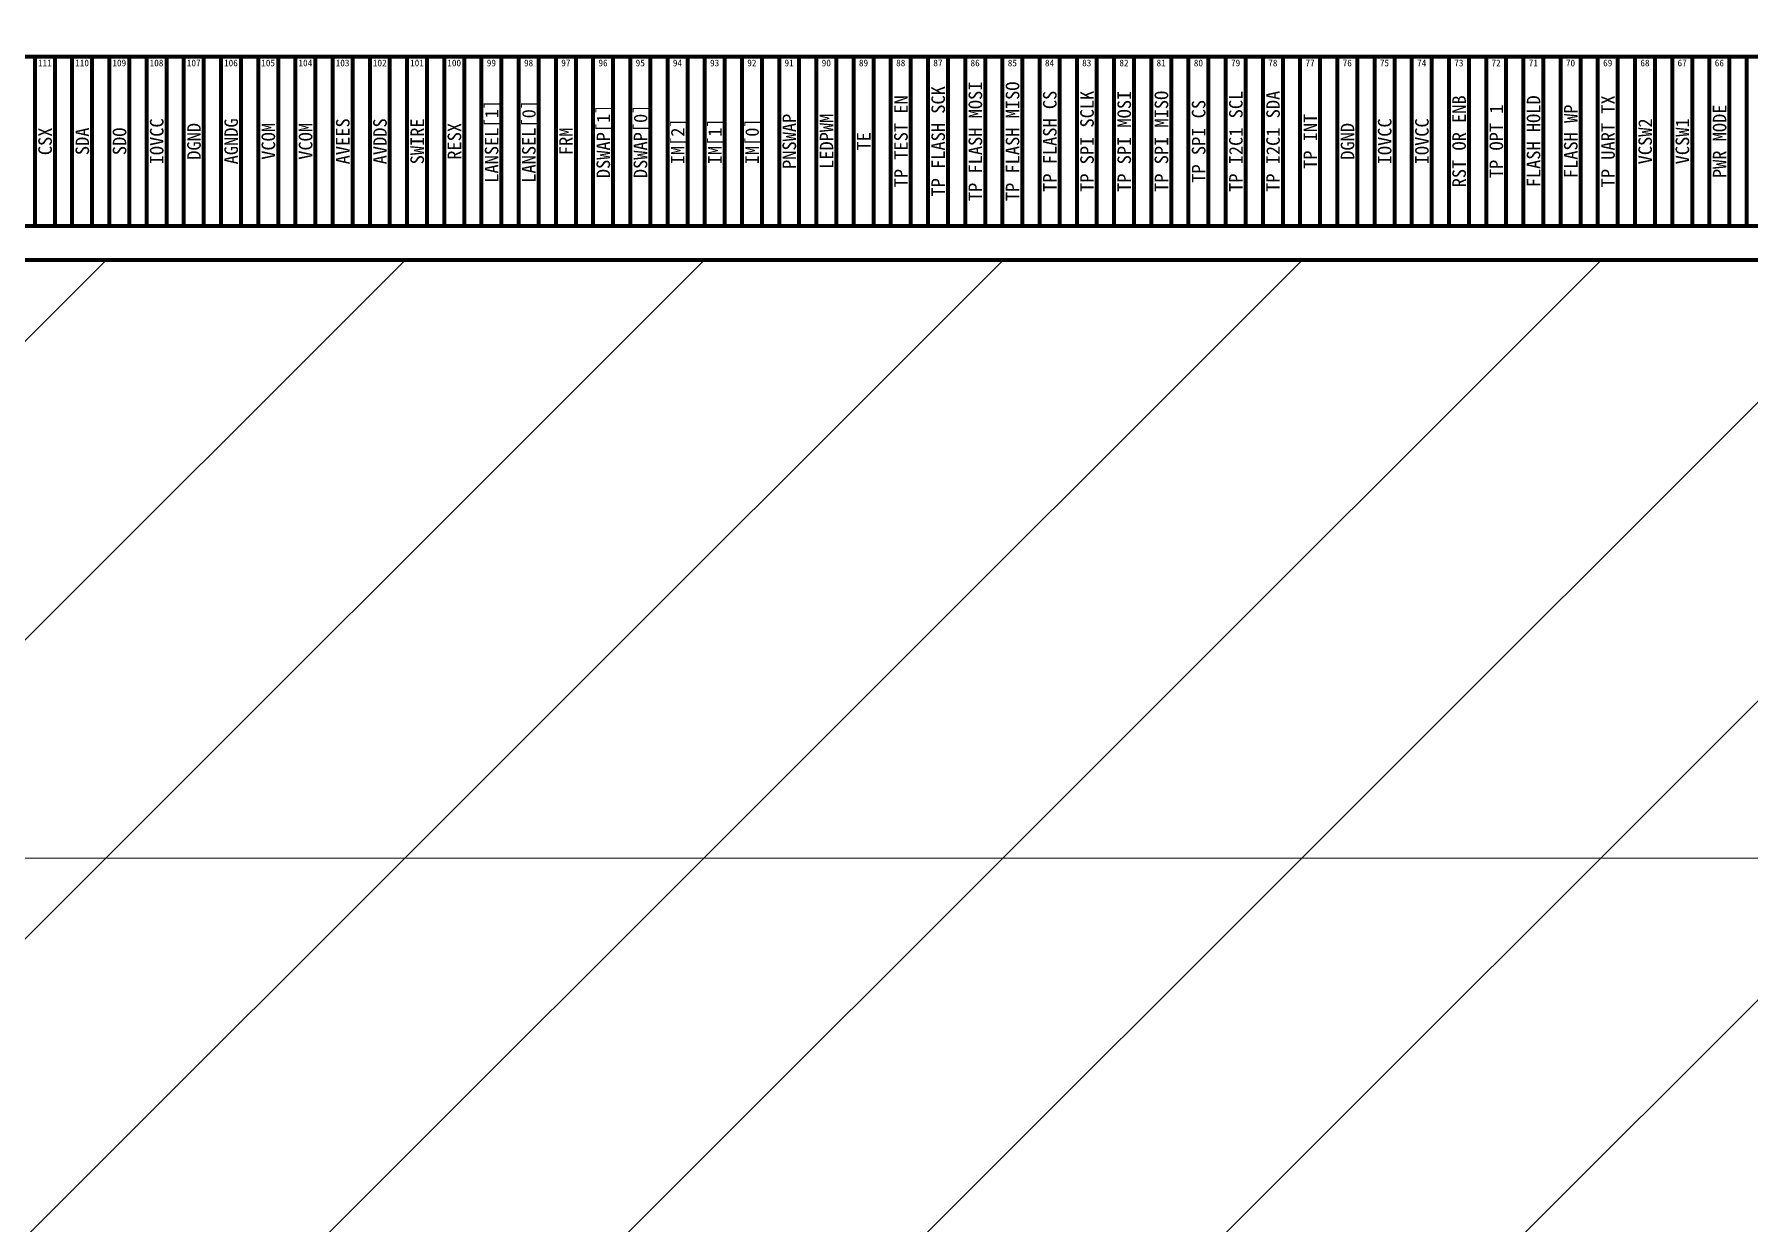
# Model space of a CAD drawing. Header units: inches. Extents: x 240 to 1407, y -538 to -118.
# Drawn here: x 340.31 to 345.38, y -415.04 to -411.52 of the extents above; entities that cross this region are included whole.
import ezdxf
from ezdxf.enums import TextEntityAlignment as Align

# ---------------------------------------------------------------- set-up
doc = ezdxf.new("R2010")
doc.units = ezdxf.units.IN
doc.header["$LTSCALE"] = 1.21
doc.header["$MEASUREMENT"] = 0
doc.layers.get('0').update_dxf_attribs({"linetype": 'CONTINUOUS'})
for name, color, linetype, lineweight in [('2ITO.drawing', 4, 'CONTINUOUS', 100), ('FPC', 40, 'CONTINUOUS', 20), ('LABEL.drawing', 7, 'CONTINUOUS', 100), ('TFT_line.drawing', 3, 'CONTINUOUS', 100)]:
    doc.layers.add(name, color=color, linetype=linetype, lineweight=lineweight)
doc.layers.add('标 注', color=3, linetype='CONTINUOUS')
doc.styles.get("Standard").update_dxf_attribs({"font": 'txt', "width": 0.8})

# ---------------------------------------------------------------- blocks, each defined once
blk = doc.blocks.new('fpc_name')
at = {"layer": 'LABEL.drawing', "color": 7, "linetype": 'Continuous', "lineweight": 100}
for s, p in [('TP_TEST_EN', (16.20143, 0.22667)), ('TP_FLASH_SCK', (16.31143, 0.22667)), ('TP_FLASH_MOSI', (16.42143, 0.22667)), ('TP_FLASH_MISO', (16.53129, 0.22667)), ('TP_FLASH_CS', (16.64143, 0.22667)), ('TP_SPI_SCLK', (16.75143, 0.22667)), ('TP_SPI_MOSI', (16.86143, 0.22667)), ('TP_SPI_MISO', (16.97143, 0.22667)), ('TP_I2C1_SCL', (17.19143, 0.22667)), ('TP_I2C1_SDA', (17.30143, 0.22667)), ('RST_OR_ENB', (17.85143, 0.22667)), ('FLASH_HOLD', (18.07143, 0.22667)), ('TP_UART_TX', (18.29143, 0.22667)), ('LANSEL[1]', (14.99143, 0.22667)), ('LANSEL[0]', (15.10143, 0.22667)), ('DSWAP[1]', (15.32143, 0.22667)), ('DSWAP[0]', (15.43143, 0.22667)), ('PNSWAP', (15.87143, 0.22667)), ('LEDPWM', (15.98143, 0.22667)), ('TP_SPI_CS', (17.08143, 0.22667)), ('TP_INT', (17.41143, 0.22667)), ('TP_OPT_1', (17.96143, 0.22667)), ('FLASH_WP', (18.18143, 0.22667)), ('PWR_MODE', (18.62143, 0.22667)), ('CSX', (13.67143, 0.22667)), ('SDA', (13.78143, 0.22667)), ('SDO', (13.89143, 0.22667)), ('IOVCC', (14.00143, 0.22667)), ('DGND', (14.11143, 0.22667)), ('AGNDG', (14.22143, 0.22667)), ('VCOM', (14.33143, 0.22667)), ('VCOM', (14.44143, 0.22667)), ('AVEES', (14.55143, 0.22667)), ('AVDDS', (14.66143, 0.22667)), ('SWIRE', (14.77143, 0.22667)), ('RESX', (14.88143, 0.22667)), ('FRM', (15.21143, 0.22667)), ('IM[2]', (15.54143, 0.22667)), ('IM[1]', (15.65143, 0.22667)), ('IM[0]', (15.76143, 0.22667)), ('DGND', (17.52143, 0.22667)), ('IOVCC', (17.63143, 0.22667)), ('IOVCC', (17.74143, 0.22667)), ('VCSW2', (18.40143, 0.22667)), ('VCSW1', (18.51143, 0.22667)), ('TE', (16.09143, 0.22667))]:
    blk.add_text(s, height=0.04, rotation=90, dxfattribs=at).set_placement(p, align=Align.MIDDLE_CENTER)
blk = doc.blocks.new('fpc_pin')
at = {"layer": 'TFT_line.drawing', "color": 3, "linetype": 'Continuous', "lineweight": 100}
blk.add_lwpolyline([(0, 0), (0.06, 0), (0.06, 0.5), (0, 0.5)], close=True, dxfattribs=at)
blk = doc.blocks.new('fpc_all')
at = {"layer": 'TFT_line.drawing', "color": 3, "linetype": 'Continuous', "lineweight": 100}
blk.add_lwpolyline([(-0.73658, 0), (26.54342, 0), (26.54342, 0.5), (-0.73658, 0.5)], close=True, dxfattribs=at)
at = {"color": 1, "linetype": 'Continuous', "lineweight": 100, "row_count": 1, "column_count": 221, "row_spacing": 0.4, "column_spacing": 0.11}
blk.add_blockref('fpc_pin', (0.77342, 0), dxfattribs=at)
at = {"color": 1, "linetype": 'Continuous', "lineweight": 100}
blk.add_blockref('fpc_name', (0.00249, 0.02333), dxfattribs=at)
at = {"layer": 'LABEL.drawing', "color": 7, "linetype": 'Continuous', "lineweight": 100}
for s, p in [('111', (13.67322, 0.4818)), ('110', (13.78322, 0.4818)), ('109', (13.89322, 0.4818)), ('108', (14.00322, 0.4818)), ('107', (14.11322, 0.4818)), ('106', (14.22322, 0.4818)), ('105', (14.33322, 0.4818)), ('104', (14.44322, 0.4818)), ('103', (14.55322, 0.4818)), ('102', (14.66322, 0.4818)), ('101', (14.77322, 0.4818)), ('100', (14.88322, 0.4818)), ('99', (14.99322, 0.4818)), ('98', (15.10322, 0.4818)), ('97', (15.21322, 0.4818)), ('96', (15.32322, 0.4818)), ('95', (15.43322, 0.4818)), ('94', (15.54322, 0.4818)), ('93', (15.65322, 0.4818)), ('92', (15.76322, 0.4818)), ('91', (15.87322, 0.4818)), ('90', (15.98322, 0.4818)), ('89', (16.09322, 0.4818)), ('88', (16.20322, 0.4818)), ('87', (16.31322, 0.4818)), ('86', (16.42322, 0.4818)), ('85', (16.53322, 0.4818)), ('84', (16.64322, 0.4818)), ('83', (16.75322, 0.4818)), ('82', (16.86322, 0.4818)), ('81', (16.97322, 0.4818)), ('80', (17.08322, 0.4818)), ('79', (17.19322, 0.4818)), ('78', (17.30322, 0.4818)), ('77', (17.41322, 0.4818)), ('76', (17.52322, 0.4818)), ('75', (17.63322, 0.4818)), ('74', (17.74322, 0.4818)), ('73', (17.85322, 0.4818)), ('72', (17.96322, 0.4818)), ('71', (18.07322, 0.4818)), ('70', (18.18322, 0.4818)), ('69', (18.29322, 0.4818)), ('68', (18.40322, 0.4818)), ('67', (18.51322, 0.4818)), ('66', (18.62322, 0.4818))]:
    blk.add_text(s, height=0.02, dxfattribs=at).set_placement(p, align=Align.MIDDLE_CENTER)
blk = doc.blocks.new('zw$7216')
at = {"layer": '2ITO.drawing', "linetype": 'Continuous', "lineweight": 100}
blk.add_lwpolyline([(-28.98, -50.8), (28.98, -50.8), (28.98, 47.7), (-28.98, 47.7)], close=True, dxfattribs=at)
blk.add_blockref('fpc_all', (-12.9034, -50.7), dxfattribs=at)

msp = doc.modelspace()

# ---------------------------------------------------------------- hatches: boundary and pattern name
at = {"layer": '标 注', "lineweight": 5}
h = msp.add_hatch(dxfattribs=at)
h.set_pattern_fill('ANSI31', color=0, scale=5)
h.set_pattern_definition([(45, (-500.8056, -149.5499), (-0.44194174, 0.44194174), [])])
h.paths.add_polyline_path([(353.5109, -419.3463), (353.5109, -414.4583), (325.6109, -414.4583), (325.6109, -418.8463, -0.414214), (325.1109, -419.3463)])
h.paths.add_polyline_path([(353.5109, -414.4583), (353.5109, -412.1883), (325.6109, -412.1883), (325.6109, -414.4583)])
h.paths.add_polyline_path([(337.1778, -417.3773), (341.9445, -417.3773), (341.9445, -415.4551), (337.1778, -415.4551)], flags=24)

# ---------------------------------------------------------------- linework, layer by layer
at = {"layer": 'FPC', "color": 0, "lineweight": 5}
msp.add_line((317.5721, -413.9583), (361.5772, -413.9583), dxfattribs=at)
at = {"layer": 'FPC', "color": 30}
msp.add_lwpolyline([(322.3109, -429.5083), (328.8246, -429.5083, -0.414214), (329.3246, -430.0083), (329.3246, -440.5283, 0.414214), (329.5246, -440.7283), (349.6246, -440.7283, 0.414214), (349.8246, -440.5283), (349.8246, -430.0083, -0.414214), (350.3246, -429.5083), (360.0725, -429.5083, 0.414214), (360.5725, -429.0083), (360.5725, -419.8463, 0.414214), (360.0725, -419.3463), (354.0109, -419.3463, -0.414214), (353.5109, -418.8463), (353.5109, -411.5883), (325.6109, -411.5883), (325.6109, -418.8463, -0.414214), (325.1109, -419.3463), (322.3109, -419.3463, 0.414214), (321.8109, -419.8463), (321.8109, -429.0083, 0.414214)], format="xyb", close=True, dxfattribs=at)

# ---------------------------------------------------------------- block references
at = {"layer": '标 注', "color": 5}
msp.add_blockref('zw$7216', (339.5746, -361.3883), dxfattribs=at)

doc.saveas('drawing.dxf')
